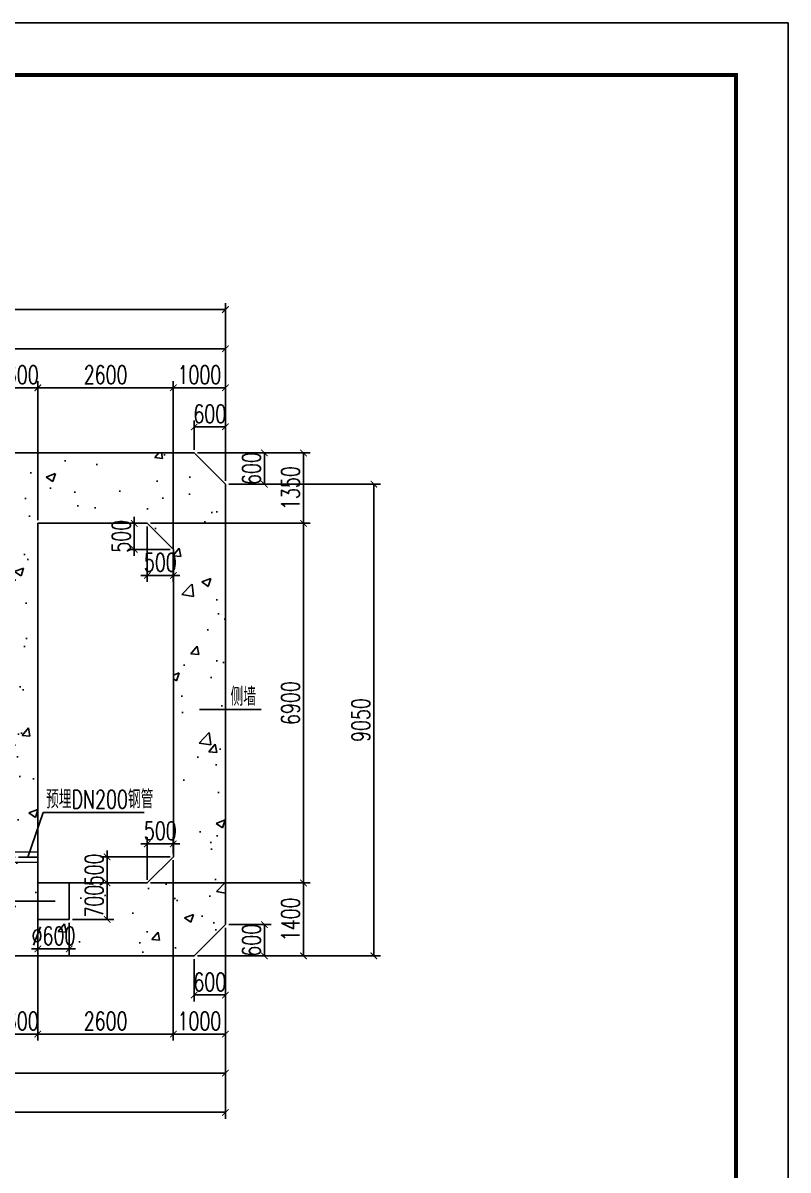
# Model space of a CAD drawing. Extents: x 266020 to 523514, y 704210 to 746210.
# Drawn here: x 508827 to 523514, y 724201 to 746210 of the extents above; entities that cross this region are included whole.
import ezdxf

# ---------------------------------------------------------------- set-up
doc = ezdxf.new("R2010")
doc.units = 0
doc.header["$LTSCALE"] = 50
doc.header["$MEASUREMENT"] = 0
doc.linetypes.add('CENTER2', pattern=[1.125, 0.75, -0.125, 0.125, -0.125])
doc.layers.get('0').update_dxf_attribs({"linetype": 'CONTINUOUS'})
doc.layers.get('Defpoints').update_dxf_attribs({"linetype": 'CONTINUOUS'})
for name, color, linetype in [('01 标  注', 1, 'CONTINUOUS'), ('02 结  构', 5, 'CONTINUOUS'), ('3', 3, 'CONTINUOUS'), ('4', 4, 'CONTINUOUS'), ('填充', 8, 'CONTINUOUS')]:
    doc.layers.add(name, color=color, linetype=linetype)
doc.styles.get("Standard").update_dxf_attribs({"font": 'txt1.shx', "width": 0.7, "bigfont": 'hztxt.shx'})
doc.dimstyles.new('1：100', dxfattribs={"dimscale": 100, "dimtxt": 3.5, "dimasz": 1.25, "dimexe": 1.25, "dimexo": 0.625, "dimgap": 0.75, "dimtad": 1, "dimdsep": 46, "dimtxsty": 'Standard', "dimblk": 'ARCHTICK', "dimcen": 2.5, "dimclrt": 256, "dimadec": 0, "dimazin": 0, "dimtfac": 1, "dimtix": 1, "dimtmove": 0, "dimatfit": 3, "dimfxl": 0, "dimarcsym": 0})

# ---------------------------------------------------------------- blocks, each defined once
blk = doc.blocks.new('_ArchTick')
at = {"color": 0, "linetype": 'ByBlock', "const_width": 0.15}
blk.add_lwpolyline([(-0.5, -0.5), (0.5, 0.5)], dxfattribs=at)
blk = doc.blocks.new('*D475')
at = {"layer": '01 标  注', "color": 0, "lineweight": -2}
for p, q in [((476114, 728847), (476114, 725185)), ((512714, 728401), (512714, 725185)), ((476114, 725310), (512714, 725310))]:
    blk.add_line(p, q, dxfattribs=at)
at = {"layer": 'Defpoints', "color": 0}
for p in [(476114, 728910), (512714, 728463), (512714, 725310)]:
    blk.add_point(p, dxfattribs=at)
at = {"layer": '01 标  注', "color": 0, "lineweight": -2, "xscale": 125, "yscale": 125, "zscale": 125, "rotation": 180}
blk.add_blockref('_ArchTick', (476114, 725310), dxfattribs=at)
at = {"layer": '01 标  注', "color": 0, "lineweight": -2, "xscale": 125, "yscale": 125, "zscale": 125}
blk.add_blockref('_ArchTick', (512714, 725310), dxfattribs=at)
at = {"layer": '01 标  注', "insert": (494414, 725560), "char_height": 350, "attachment_point": 5}
blk.add_mtext('36600', dxfattribs=at)
blk = doc.blocks.new('*D476')
at = {"layer": '01 标  注', "color": 0, "lineweight": -2}
for p, q in [((512114, 738022), (512114, 738585)), ((512114, 738460), (512714, 738460)), ((512714, 737422), (512714, 738585))]:
    blk.add_line(p, q, dxfattribs=at)
at = {"layer": 'Defpoints', "color": 0}
for p in [(512714, 738460), (512114, 737960), (512714, 737360)]:
    blk.add_point(p, dxfattribs=at)
at = {"layer": '01 标  注', "color": 0, "lineweight": -2, "xscale": 125, "yscale": 125, "zscale": 125, "rotation": 180}
blk.add_blockref('_ArchTick', (512114, 738460), dxfattribs=at)
at = {"layer": '01 标  注', "color": 0, "lineweight": -2, "xscale": 125, "yscale": 125, "zscale": 125}
blk.add_blockref('_ArchTick', (512714, 738460), dxfattribs=at)
at = {"layer": '01 标  注', "insert": (512414, 738710), "char_height": 350, "attachment_point": 5}
blk.add_mtext('600', dxfattribs=at)
blk = doc.blocks.new('*D477')
at = {"layer": '01 标  注', "color": 0, "lineweight": -2}
for p, q in [((512177, 737960), (513589, 737960)), ((513464, 737360), (513464, 737960)), ((512777, 737360), (513589, 737360))]:
    blk.add_line(p, q, dxfattribs=at)
at = {"layer": 'Defpoints', "color": 0}
for p in [(512114, 737960), (513464, 737960), (512714, 737360)]:
    blk.add_point(p, dxfattribs=at)
at = {"layer": '01 标  注', "color": 0, "lineweight": -2, "xscale": 125, "yscale": 125, "zscale": 125}
for p, rotation in [((513464, 737960), 90), ((513464, 737360), 270)]:
    blk.add_blockref('_ArchTick', p, dxfattribs=dict(at, rotation=rotation))
at = {"layer": '01 标  注', "insert": (513214, 737660), "char_height": 350, "attachment_point": 5, "rotation": 90}
blk.add_mtext('600', dxfattribs=at)
blk = doc.blocks.new('*D530')
at = {"layer": '01 标  注', "color": 0, "lineweight": -2}
for p, q in [((511214, 736547), (511214, 735485)), ((511714, 736047), (511714, 735485)), ((511214, 735610), (511089, 735610)), ((511214, 735610), (511714, 735610)), ((511714, 735610), (511839, 735610))]:
    blk.add_line(p, q, dxfattribs=at)
at = {"layer": 'Defpoints', "color": 0}
for p in [(511214, 736610), (511714, 736110), (511714, 735610)]:
    blk.add_point(p, dxfattribs=at)
at = {"layer": '01 标  注', "color": 0, "lineweight": -2, "xscale": 125, "yscale": 125, "zscale": 125}
blk.add_blockref('_ArchTick', (511214, 735610), dxfattribs=at)
at = {"layer": '01 标  注', "color": 0, "lineweight": -2, "xscale": 125, "yscale": 125, "zscale": 125, "rotation": 180}
blk.add_blockref('_ArchTick', (511714, 735610), dxfattribs=at)
at = {"layer": '01 标  注', "insert": (511464, 735860), "char_height": 350, "attachment_point": 5}
blk.add_mtext('500', dxfattribs=at)
blk = doc.blocks.new('*D531')
at = {"layer": '01 标  注', "color": 0, "lineweight": -2}
for p, q in [((510964, 736610), (510964, 736735)), ((511152, 736610), (510839, 736610)), ((510964, 736110), (510964, 736610)), ((511652, 736110), (510839, 736110)), ((510964, 736110), (510964, 735985))]:
    blk.add_line(p, q, dxfattribs=at)
at = {"layer": 'Defpoints', "color": 0}
for p in [(510964, 736610), (511214, 736610), (511714, 736110)]:
    blk.add_point(p, dxfattribs=at)
at = {"layer": '01 标  注', "color": 0, "lineweight": -2, "xscale": 125, "yscale": 125, "zscale": 125}
for p, rotation in [((510964, 736610), 270), ((510964, 736110), 90)]:
    blk.add_blockref('_ArchTick', p, dxfattribs=dict(at, rotation=rotation))
at = {"layer": '01 标  注', "insert": (510714, 736360), "char_height": 350, "attachment_point": 5, "rotation": 90}
blk.add_mtext('500', dxfattribs=at)
blk = doc.blocks.new('*D480')
at = {"layer": '01 标  注', "color": 0, "lineweight": -2}
for p, q in [((511214, 730460), (511089, 730460)), ((511214, 729772), (511214, 730585)), ((511214, 730460), (511714, 730460)), ((511714, 730272), (511714, 730585)), ((511714, 730460), (511839, 730460))]:
    blk.add_line(p, q, dxfattribs=at)
at = {"layer": 'Defpoints', "color": 0}
for p in [(511714, 730460), (511714, 730210), (511214, 729710)]:
    blk.add_point(p, dxfattribs=at)
at = {"layer": '01 标  注', "color": 0, "lineweight": -2, "xscale": 125, "yscale": 125, "zscale": 125}
blk.add_blockref('_ArchTick', (511214, 730460), dxfattribs=at)
at = {"layer": '01 标  注', "color": 0, "lineweight": -2, "xscale": 125, "yscale": 125, "zscale": 125, "rotation": 180}
blk.add_blockref('_ArchTick', (511714, 730460), dxfattribs=at)
at = {"layer": '01 标  注', "insert": (511464, 730710), "char_height": 350, "attachment_point": 5}
blk.add_mtext('500', dxfattribs=at)
blk = doc.blocks.new('*D481')
at = {"layer": '01 标  注', "color": 0, "lineweight": -2}
for p, q in [((510444, 730210), (510444, 730335)), ((511652, 730210), (510319, 730210)), ((510444, 730210), (510444, 729710)), ((511152, 729710), (510319, 729710)), ((510444, 729710), (510444, 729585))]:
    blk.add_line(p, q, dxfattribs=at)
at = {"layer": 'Defpoints', "color": 0}
for p in [(511714, 730210), (510444, 729710), (511214, 729710)]:
    blk.add_point(p, dxfattribs=at)
at = {"layer": '01 标  注', "color": 0, "lineweight": -2, "xscale": 125, "yscale": 125, "zscale": 125}
for p, rotation in [((510444, 730210), 270), ((510444, 729710), 90)]:
    blk.add_blockref('_ArchTick', p, dxfattribs=dict(at, rotation=rotation))
at = {"layer": '01 标  注', "insert": (510194, 729960), "char_height": 350, "attachment_point": 5, "rotation": 90}
blk.add_mtext('500', dxfattribs=at)
blk = doc.blocks.new('*D482')
at = {"layer": '01 标  注', "color": 0, "lineweight": -2}
for p, q in [((511714, 730147), (511714, 726685)), ((512714, 728847), (512714, 726685)), ((512714, 726810), (511714, 726810))]:
    blk.add_line(p, q, dxfattribs=at)
at = {"layer": 'Defpoints', "color": 0}
for p in [(511714, 730210), (512714, 728910), (511714, 726810)]:
    blk.add_point(p, dxfattribs=at)
at = {"layer": '01 标  注', "color": 0, "lineweight": -2, "xscale": 125, "yscale": 125, "zscale": 125, "rotation": 180}
blk.add_blockref('_ArchTick', (511714, 726810), dxfattribs=at)
at = {"layer": '01 标  注', "color": 0, "lineweight": -2, "xscale": 125, "yscale": 125, "zscale": 125}
blk.add_blockref('_ArchTick', (512714, 726810), dxfattribs=at)
at = {"layer": '01 标  注', "insert": (512214, 727060), "char_height": 350, "attachment_point": 5}
blk.add_mtext('1000', dxfattribs=at)
blk = doc.blocks.new('*D532')
at = {"layer": '01 标  注', "color": 0, "lineweight": -2}
for p, q in [((509114, 730044), (509114, 726685)), ((511714, 730147), (511714, 726685)), ((511714, 726810), (509114, 726810))]:
    blk.add_line(p, q, dxfattribs=at)
at = {"layer": 'Defpoints', "color": 0}
for p in [(509114, 730107), (511714, 730210), (509114, 726810)]:
    blk.add_point(p, dxfattribs=at)
at = {"layer": '01 标  注', "color": 0, "lineweight": -2, "xscale": 125, "yscale": 125, "zscale": 125, "rotation": 180}
blk.add_blockref('_ArchTick', (509114, 726810), dxfattribs=at)
at = {"layer": '01 标  注', "color": 0, "lineweight": -2, "xscale": 125, "yscale": 125, "zscale": 125}
blk.add_blockref('_ArchTick', (511714, 726810), dxfattribs=at)
at = {"layer": '01 标  注', "insert": (510414, 727060), "char_height": 350, "attachment_point": 5}
blk.add_mtext('2600', dxfattribs=at)
blk = doc.blocks.new('*D485')
at = {"layer": '01 标  注', "color": 0, "lineweight": -2}
for p, q in [((512714, 728847), (512714, 725935)), ((494414, 728247), (494414, 725935)), ((512714, 726060), (494414, 726060))]:
    blk.add_line(p, q, dxfattribs=at)
at = {"layer": 'Defpoints', "color": 0}
for p in [(512714, 728910), (494414, 728310), (494414, 726060)]:
    blk.add_point(p, dxfattribs=at)
at = {"layer": '01 标  注', "color": 0, "lineweight": -2, "xscale": 125, "yscale": 125, "zscale": 125, "rotation": 180}
blk.add_blockref('_ArchTick', (494414, 726060), dxfattribs=at)
at = {"layer": '01 标  注', "color": 0, "lineweight": -2, "xscale": 125, "yscale": 125, "zscale": 125}
blk.add_blockref('_ArchTick', (512714, 726060), dxfattribs=at)
at = {"layer": '01 标  注', "insert": (503564, 726310), "char_height": 350, "attachment_point": 5}
blk.add_mtext('18300', dxfattribs=at)
blk = doc.blocks.new('*D533')
at = {"layer": '01 标  注', "color": 0, "lineweight": -2}
for p, q in [((512777, 737360), (515689, 737360)), ((515564, 737360), (515564, 728310)), ((512177, 728310), (515689, 728310))]:
    blk.add_line(p, q, dxfattribs=at)
at = {"layer": 'Defpoints', "color": 0}
for p in [(512714, 737360), (512114, 728310), (515564, 728310)]:
    blk.add_point(p, dxfattribs=at)
at = {"layer": '01 标  注', "color": 0, "lineweight": -2, "xscale": 125, "yscale": 125, "zscale": 125}
for p, rotation in [((515564, 737360), 90), ((515564, 728310), 270)]:
    blk.add_blockref('_ArchTick', p, dxfattribs=dict(at, rotation=rotation))
at = {"layer": '01 标  注', "insert": (515314, 732835), "char_height": 350, "attachment_point": 5, "rotation": 90}
blk.add_mtext('9050', dxfattribs=at)
blk = doc.blocks.new('*D497')
at = {"layer": '01 标  注', "color": 0, "lineweight": -2}
for p, q in [((476114, 737422), (476114, 740835)), ((512714, 737869), (512714, 740835)), ((476114, 740710), (512714, 740710))]:
    blk.add_line(p, q, dxfattribs=at)
at = {"layer": 'Defpoints', "color": 0}
for p in [(512714, 740710), (512714, 737806), (476114, 737360)]:
    blk.add_point(p, dxfattribs=at)
at = {"layer": '01 标  注', "color": 0, "lineweight": -2, "xscale": 125, "yscale": 125, "zscale": 125, "rotation": 180}
blk.add_blockref('_ArchTick', (476114, 740710), dxfattribs=at)
at = {"layer": '01 标  注', "color": 0, "lineweight": -2, "xscale": 125, "yscale": 125, "zscale": 125}
blk.add_blockref('_ArchTick', (512714, 740710), dxfattribs=at)
at = {"layer": '01 标  注', "insert": (494414, 740960), "char_height": 350, "attachment_point": 5}
blk.add_mtext('36600', dxfattribs=at)
blk = doc.blocks.new('*D498')
at = {"layer": '01 标  注', "color": 0, "lineweight": -2}
for p, q in [((511714, 736122), (511714, 739335)), ((512714, 737422), (512714, 739335)), ((512714, 739210), (511714, 739210))]:
    blk.add_line(p, q, dxfattribs=at)
at = {"layer": 'Defpoints', "color": 0}
for p in [(511714, 739210), (512714, 737360), (511714, 736060)]:
    blk.add_point(p, dxfattribs=at)
at = {"layer": '01 标  注', "color": 0, "lineweight": -2, "xscale": 125, "yscale": 125, "zscale": 125, "rotation": 180}
blk.add_blockref('_ArchTick', (511714, 739210), dxfattribs=at)
at = {"layer": '01 标  注', "color": 0, "lineweight": -2, "xscale": 125, "yscale": 125, "zscale": 125}
blk.add_blockref('_ArchTick', (512714, 739210), dxfattribs=at)
at = {"layer": '01 标  注', "insert": (512214, 739460), "char_height": 350, "attachment_point": 5}
blk.add_mtext('1000', dxfattribs=at)
blk = doc.blocks.new('*D499')
at = {"layer": '01 标  注', "color": 0, "lineweight": -2}
for p, q in [((509114, 736672), (509114, 739335)), ((511714, 736122), (511714, 739335)), ((511714, 739210), (509114, 739210))]:
    blk.add_line(p, q, dxfattribs=at)
at = {"layer": 'Defpoints', "color": 0}
for p in [(509114, 739210), (509114, 736610), (511714, 736060)]:
    blk.add_point(p, dxfattribs=at)
at = {"layer": '01 标  注', "color": 0, "lineweight": -2, "xscale": 125, "yscale": 125, "zscale": 125, "rotation": 180}
blk.add_blockref('_ArchTick', (509114, 739210), dxfattribs=at)
at = {"layer": '01 标  注', "color": 0, "lineweight": -2, "xscale": 125, "yscale": 125, "zscale": 125}
blk.add_blockref('_ArchTick', (511714, 739210), dxfattribs=at)
at = {"layer": '01 标  注', "insert": (510414, 739460), "char_height": 350, "attachment_point": 5}
blk.add_mtext('2600', dxfattribs=at)
blk = doc.blocks.new('*D500')
at = {"layer": '01 标  注', "color": 0, "lineweight": -2}
for p, q in [((508514, 736172), (508514, 739335)), ((509114, 736672), (509114, 739335)), ((509114, 739210), (508514, 739210))]:
    blk.add_line(p, q, dxfattribs=at)
at = {"layer": 'Defpoints', "color": 0}
for p in [(508514, 739210), (509114, 736610), (508514, 736110)]:
    blk.add_point(p, dxfattribs=at)
at = {"layer": '01 标  注', "color": 0, "lineweight": -2, "xscale": 125, "yscale": 125, "zscale": 125, "rotation": 180}
blk.add_blockref('_ArchTick', (508514, 739210), dxfattribs=at)
at = {"layer": '01 标  注', "color": 0, "lineweight": -2, "xscale": 125, "yscale": 125, "zscale": 125}
blk.add_blockref('_ArchTick', (509114, 739210), dxfattribs=at)
at = {"layer": '01 标  注', "insert": (508814, 739460), "char_height": 350, "attachment_point": 5}
blk.add_mtext('600', dxfattribs=at)
blk = doc.blocks.new('*D503')
at = {"layer": '01 标  注', "color": 0, "lineweight": -2}
for p, q in [((494414, 738022), (494414, 740085)), ((512714, 739960), (494414, 739960)), ((512714, 737422), (512714, 740085))]:
    blk.add_line(p, q, dxfattribs=at)
at = {"layer": 'Defpoints', "color": 0}
for p in [(494414, 739960), (494414, 737960), (512714, 737360)]:
    blk.add_point(p, dxfattribs=at)
at = {"layer": '01 标  注', "color": 0, "lineweight": -2, "xscale": 125, "yscale": 125, "zscale": 125, "rotation": 180}
blk.add_blockref('_ArchTick', (494414, 739960), dxfattribs=at)
at = {"layer": '01 标  注', "color": 0, "lineweight": -2, "xscale": 125, "yscale": 125, "zscale": 125}
blk.add_blockref('_ArchTick', (512714, 739960), dxfattribs=at)
at = {"layer": '01 标  注', "insert": (503564, 740210), "char_height": 350, "attachment_point": 5}
blk.add_mtext('18300', dxfattribs=at)
blk = doc.blocks.new('*D508')
at = {"layer": '01 标  注', "color": 0, "lineweight": -2}
for p, q in [((512777, 728910), (513589, 728910)), ((513464, 728910), (513464, 728310)), ((512177, 728310), (513589, 728310))]:
    blk.add_line(p, q, dxfattribs=at)
at = {"layer": 'Defpoints', "color": 0}
for p in [(512714, 728910), (512114, 728310), (513464, 728310)]:
    blk.add_point(p, dxfattribs=at)
at = {"layer": '01 标  注', "color": 0, "lineweight": -2, "xscale": 125, "yscale": 125, "zscale": 125}
for p, rotation in [((513464, 728910), 90), ((513464, 728310), 270)]:
    blk.add_blockref('_ArchTick', p, dxfattribs=dict(at, rotation=rotation))
at = {"layer": '01 标  注', "insert": (513214, 728610), "char_height": 350, "attachment_point": 5, "rotation": 90}
blk.add_mtext('600', dxfattribs=at)
blk = doc.blocks.new('*D509')
at = {"layer": '01 标  注', "color": 0, "lineweight": -2}
for p, q in [((512714, 728847), (512714, 727435)), ((512114, 728247), (512114, 727435)), ((512114, 727560), (512714, 727560))]:
    blk.add_line(p, q, dxfattribs=at)
at = {"layer": 'Defpoints', "color": 0}
for p in [(512714, 728910), (512114, 728310), (512714, 727560)]:
    blk.add_point(p, dxfattribs=at)
at = {"layer": '01 标  注', "color": 0, "lineweight": -2, "xscale": 125, "yscale": 125, "zscale": 125, "rotation": 180}
blk.add_blockref('_ArchTick', (512114, 727560), dxfattribs=at)
at = {"layer": '01 标  注', "color": 0, "lineweight": -2, "xscale": 125, "yscale": 125, "zscale": 125}
blk.add_blockref('_ArchTick', (512714, 727560), dxfattribs=at)
at = {"layer": '01 标  注', "insert": (512414, 727810), "char_height": 350, "attachment_point": 5}
blk.add_mtext('600', dxfattribs=at)
blk = doc.blocks.new('*D515')
at = {"layer": '01 标  注', "color": 0, "lineweight": -2}
for p, q in [((512177, 737960), (514339, 737960)), ((514214, 736610), (514214, 737960)), ((511277, 736610), (514339, 736610))]:
    blk.add_line(p, q, dxfattribs=at)
at = {"layer": 'Defpoints', "color": 0}
for p in [(512114, 737960), (514214, 737960), (511214, 736610)]:
    blk.add_point(p, dxfattribs=at)
at = {"layer": '01 标  注', "color": 0, "lineweight": -2, "xscale": 125, "yscale": 125, "zscale": 125}
for p, rotation in [((514214, 737960), 90), ((514214, 736610), 270)]:
    blk.add_blockref('_ArchTick', p, dxfattribs=dict(at, rotation=rotation))
at = {"layer": '01 标  注', "insert": (513964, 737285), "char_height": 350, "attachment_point": 5, "rotation": 90}
blk.add_mtext('1350', dxfattribs=at)
blk = doc.blocks.new('*D516')
at = {"layer": '01 标  注', "color": 0, "lineweight": -2}
for p, q in [((511277, 729710), (514339, 729710)), ((514214, 729710), (514214, 728310)), ((512177, 728310), (514339, 728310))]:
    blk.add_line(p, q, dxfattribs=at)
at = {"layer": 'Defpoints', "color": 0}
for p in [(511214, 729710), (512114, 728310), (514214, 728310)]:
    blk.add_point(p, dxfattribs=at)
at = {"layer": '01 标  注', "color": 0, "lineweight": -2, "xscale": 125, "yscale": 125, "zscale": 125}
for p, rotation in [((514214, 729710), 90), ((514214, 728310), 270)]:
    blk.add_blockref('_ArchTick', p, dxfattribs=dict(at, rotation=rotation))
at = {"layer": '01 标  注', "insert": (513964, 729010), "char_height": 350, "attachment_point": 5, "rotation": 90}
blk.add_mtext('1400', dxfattribs=at)
blk = doc.blocks.new('*D517')
at = {"layer": '01 标  注', "color": 0, "lineweight": -2}
for p, q in [((511277, 736610), (514339, 736610)), ((514214, 736610), (514214, 729710)), ((511277, 729710), (514339, 729710))]:
    blk.add_line(p, q, dxfattribs=at)
at = {"layer": 'Defpoints', "color": 0}
for p in [(511214, 736610), (511214, 729710), (514214, 729710)]:
    blk.add_point(p, dxfattribs=at)
at = {"layer": '01 标  注', "color": 0, "lineweight": -2, "xscale": 125, "yscale": 125, "zscale": 125}
for p, rotation in [((514214, 736610), 90), ((514214, 729710), 270)]:
    blk.add_blockref('_ArchTick', p, dxfattribs=dict(at, rotation=rotation))
at = {"layer": '01 标  注', "insert": (513964, 733160), "char_height": 350, "attachment_point": 5, "rotation": 90}
blk.add_mtext('6900', dxfattribs=at)
blk = doc.blocks.new('*D461')
at = {"layer": '01 标  注', "color": 0, "lineweight": -2}
for p, q in [((508514, 729647), (508514, 726685)), ((509114, 729647), (509114, 726685)), ((509114, 726810), (508514, 726810))]:
    blk.add_line(p, q, dxfattribs=at)
at = {"layer": 'Defpoints', "color": 0}
for p in [(508514, 729710), (509114, 729710), (508514, 726810)]:
    blk.add_point(p, dxfattribs=at)
at = {"layer": '01 标  注', "color": 0, "lineweight": -2, "xscale": 125, "yscale": 125, "zscale": 125, "rotation": 180}
blk.add_blockref('_ArchTick', (508514, 726810), dxfattribs=at)
at = {"layer": '01 标  注', "color": 0, "lineweight": -2, "xscale": 125, "yscale": 125, "zscale": 125}
blk.add_blockref('_ArchTick', (509114, 726810), dxfattribs=at)
at = {"layer": '01 标  注', "insert": (508814, 727060), "char_height": 350, "attachment_point": 5}
blk.add_mtext('600', dxfattribs=at)
blk = doc.blocks.new('*D537')
at = {"layer": '01 标  注', "color": 0, "lineweight": -2}
for p, q in [((509777, 729710), (510569, 729710)), ((510444, 729710), (510444, 729010)), ((509777, 729010), (510569, 729010))]:
    blk.add_line(p, q, dxfattribs=at)
at = {"layer": 'Defpoints', "color": 0}
for p in [(509714, 729710), (509714, 729010), (510444, 729010)]:
    blk.add_point(p, dxfattribs=at)
at = {"layer": '01 标  注', "color": 0, "lineweight": -2, "xscale": 125, "yscale": 125, "zscale": 125}
for p, rotation in [((510444, 729710), 90), ((510444, 729010), 270)]:
    blk.add_blockref('_ArchTick', p, dxfattribs=dict(at, rotation=rotation))
at = {"layer": '01 标  注', "insert": (510194, 729360), "char_height": 350, "attachment_point": 5, "rotation": 90}
blk.add_mtext('700', dxfattribs=at)
blk = doc.blocks.new('*D539')
at = {"layer": '01 标  注', "color": 0, "lineweight": -2}
for p, q in [((509114, 728947), (509114, 728320)), ((509714, 728947), (509714, 728320)), ((509114, 728444), (508989, 728444)), ((509714, 728444), (509114, 728444)), ((509714, 728444), (509839, 728444))]:
    blk.add_line(p, q, dxfattribs=at)
at = {"layer": 'Defpoints', "color": 0}
for p in [(509114, 729010), (509714, 729010), (509114, 728444)]:
    blk.add_point(p, dxfattribs=at)
at = {"layer": '01 标  注', "color": 0, "lineweight": -2, "xscale": 125, "yscale": 125, "zscale": 125}
blk.add_blockref('_ArchTick', (509114, 728444), dxfattribs=at)
at = {"layer": '01 标  注', "color": 0, "lineweight": -2, "xscale": 125, "yscale": 125, "zscale": 125, "rotation": 180}
blk.add_blockref('_ArchTick', (509714, 728444), dxfattribs=at)
at = {"layer": '01 标  注', "insert": (509414, 728694), "char_height": 350, "attachment_point": 5}
blk.add_mtext('%%C600', dxfattribs=at)

msp = doc.modelspace()

# ---------------------------------------------------------------- hatches: boundary and pattern name
at = {"layer": '填充'}
h = msp.add_hatch(dxfattribs=at)
h.set_pattern_fill('AR-CONC', color=256, scale=250, style=0)
h.set_pattern_definition([(50, (0, 0), (1793.1505, -156.8803), [187.5, -2062.5]), (355, (0, 0), (-346.8783, 1880.4803), [150, -1650]), (100.4514, (149.4, -13), (1446.2735, 1723.599), [159.3505, -1752.8553]), (46.1842, (0, 500), (2668.1026, -413.7975), [281.25, -3093.75]), (96.6356, (222.3, 465.5), (2336.657, 2435.295), [239.026, -2629.2825]), (351.1842, (0, 500), (2336.655, 2435.2965), [225, -2475]), (21, (250, 375), (1492.2676, -1006.5472), [187.5, -2062.5]), (326, (250, 375), (608.2883, 1812.875), [150, -1650]), (71.4514, (374.4, 291.1), (2100.5566, 806.3262), [159.3505, -1752.8553]), (37.5, (0, 0), (30.39964, 832.23463), [0, -1630, 0, -1675, 0, -1656.25]), (7.5, (0, 0), (657.6738, 986.0293), [0, -955, 0, -1592.5, 0, -631.25]), (327.5, (-557.5, 0), (1334.5561, -56.3872), [0, -625, 0, -1950, 0, -2587.5]), (317.5, (-807.5, 0), (1457.9654, 250.2625), [0, -812.5, 0, -1295, 0, -1837.5])])
h.paths.add_polyline_path([(494414.335, 737959.674), (494414.335, 736609.674), (494914.335, 736609.674), (495414.335, 736109.674), (495414.335, 730174.674), (496014.335, 730174.674), (496014.335, 736109.674), (497514.335, 736609.674), (507014.335, 736609.674), (508514.335, 736109.674), (508514.335, 730300.679), (509114.335, 730306.679), (509114.335, 736609.674), (511214.335, 736609.674), (511714.335, 736109.674), (511714.335, 730209.674), (511214.335, 729709.674), (509714.335, 729709.674), (509714.335, 729009.674), (509114.335, 729009.674), (509114.335, 730106.669), (508514.335, 730100.669), (508514.335, 729709.674), (496014.335, 729709.674), (496014.335, 729974.674), (495414.335, 729974.674), (495414.335, 729009.674), (495164.335, 729009.674), (494414.335, 729009.674), (494414.335, 728309.674), (512114.335, 728309.674), (512714.335, 728909.674), (512714.335, 737359.674), (512114.335, 737959.674)])
h.paths.add_polyline_path([(491314.335, 736609.674), (492814.335, 736109.674), (492814.335, 730174.674), (493414.335, 730174.674), (493414.335, 736109.674), (493914.335, 736609.674), (494414.335, 736609.674), (494414.335, 737959.674), (476714.335, 737959.674), (476114.335, 737359.674), (476114.335, 728909.674), (476714.335, 728309.674), (492714.335, 728309.674), (493414.335, 729009.674), (493414.335, 729974.674), (492814.335, 729974.674), (492814.335, 729709.674), (480314.335, 729709.674), (480314.335, 730100.669), (479714.335, 730106.669), (479714.335, 729009.674), (479114.335, 729009.674), (479114.335, 729709.674), (477614.335, 729709.674), (477114.335, 730209.674), (477114.335, 736109.674), (477614.335, 736609.674), (479714.335, 736609.674), (479714.335, 730306.679), (480314.335, 730300.679), (480314.335, 736109.674), (481814.335, 736609.674)])
h.paths.add_polyline_path([(494414.335, 728309.674), (494414.335, 729009.674), (493414.335, 729009.674), (492714.335, 728309.674)], flags=17)

# ---------------------------------------------------------------- linework, layer by layer
at = {"layer": '01 标  注'}
for p, q in [((512214.335, 733034.674), (513399.086, 733034.674)), ((508917.93, 730202.715), (509212.684, 731064.005)), ((509212.684, 731064.005), (511152.5, 731064.005)), ((509114.335, 730106.669), (509114.335, 730306.679)), ((509714.335, 729709.674), (509114.335, 729709.674)), ((509448.171, 729359.674), (507206.671, 729359.674))]:
    msp.add_line(p, q, dxfattribs=at)
msp.add_lwpolyline([(523514.335, 704209.674), (523514.335, 746209.674), (463814.335, 746209.674), (463814.335, 704209.674)], close=True, dxfattribs=at)
at = {"layer": '02 结  构'}
for p, q in [((509114.335, 730306.679), (508514.335, 730300.679)), ((509114.335, 730106.669), (508514.314, 730100.669)), ((509714.335, 729709.674), (509714.335, 729009.674)), ((509114.335, 729009.674), (509714.335, 729009.674))]:
    msp.add_line(p, q, dxfattribs=at)
for points in [[(496614.335, 728209.674), (497614.335, 728309.674), (512114.335, 728309.674), (512714.335, 728909.674), (512714.335, 737359.674), (512114.335, 737959.674), (494414.335, 737959.674)], [(509714.335, 729709.674), (511214.335, 729709.674), (511714.335, 730209.674), (511714.335, 736109.674), (511214.335, 736609.674), (509114.335, 736609.674), (509114.335, 730306.679)], [(509114.335, 730106.669), (509114.335, 729009.674)]]:
    msp.add_lwpolyline(points, dxfattribs=at)
at = {"layer": '3', "linetype": 'CENTER2', "ltscale": 10}
msp.add_line((509114.335, 730206.674), (495414.335, 730069.674), dxfattribs=at)
at = {"layer": '4', "color": 7, "const_width": 80}
msp.add_lwpolyline([(522514.335, 705209.674), (522514.335, 745209.674), (466314.335, 745209.674), (466314.335, 705209.674)], close=True, dxfattribs=at)

# ---------------------------------------------------------------- texts
at = {"layer": '01 标  注', "char_height": 350, "attachment_point": 5}
for s, insert in [('侧墙', (513056.711, 733284.674)), ('预埋DN200钢管', (510301.327, 731314.005))]:
    msp.add_mtext(s, dxfattribs=dict(at, insert=insert))

# ---------------------------------------------------------------- dimensions: what is measured, and where the dimension line sits
at = {"layer": '01 标  注'}
for base, p1, p2, picture, middle in [((512714.335, 740709.674), (476114.335, 737359.674), (512714.335, 737806.092), '*D497', (494414.335, 740959.674)), ((512714.335, 738459.674), (512114.335, 737959.674), (512714.335, 737359.674), '*D476', (512414.335, 738709.674)), ((511714.335, 730459.674), (511214.335, 729709.674), (511714.335, 730209.674), '*D480', (511464.335, 730709.674)), ((508514.335, 726809.674), (509114.335, 729709.674), (508514.335, 729709.674), '*D461', (508814.335, 727059.674)), ((512714.335, 725309.674), (476114.335, 728909.674), (512714.335, 728463.256), '*D475', (494414.335, 725559.674)), ((512714.335, 727559.674), (512114.335, 728309.674), (512714.335, 728909.674), '*D509', (512414.335, 727809.674))]:
    dim = msp.add_linear_dim(base=base, p1=p1, p2=p2, dimstyle='1：100', dxfattribs=at)
    dim.commit()
    dim.dimension.update_dxf_attribs({"geometry": picture, "text_midpoint": middle})
for base, p1, p2, angle, picture, middle in [((494414.335, 739959.674), (512714.335, 737359.674), (494414.335, 737959.674), 180, '*D503', (503564.335, 740209.674)), ((508514.335, 739209.674), (509114.335, 736609.674), (508514.335, 736109.674), 180, '*D500', (508814.335, 739459.674)), ((509114.335, 739209.674), (511714.335, 736059.674), (509114.335, 736609.674), 180, '*D499', (510414.335, 739459.674)), ((511714.335, 739209.674), (512714.335, 737359.674), (511714.335, 736059.674), 180, '*D498', (512214.335, 739459.674)), ((514214.335, 737959.674), (511214.335, 736609.674), (512114.335, 737959.674), 90, '*D515', (513964.335, 737284.674)), ((513464.335, 737959.674), (512714.335, 737359.674), (512114.335, 737959.674), 90, '*D477', (513214.335, 737659.674)), ((515564.335, 728309.674), (512714.335, 737359.674), (512114.335, 728309.674), 90, '*D533', (515314.335, 732834.674)), ((510964.335, 736609.674), (511714.335, 736109.674), (511214.335, 736609.674), 90, '*D531', (510714.335, 736359.674)), ((514214.335, 729709.674), (511214.335, 736609.674), (511214.335, 729709.674), 90, '*D517', (513964.335, 733159.674)), ((511714.335, 735609.674), (511214.335, 736609.674), (511714.335, 736109.674), 180, '*D530', (511464.335, 735859.674)), ((510443.79, 729709.674), (511714.335, 730209.674), (511214.335, 729709.674), 270, '*D481', (510193.79, 729959.674)), ((509114.335, 726809.674), (511714.335, 730209.674), (509114.335, 730106.669), 180, '*D532', (510414.335, 727059.674)), ((511714.335, 726809.674), (512714.335, 728909.674), (511714.335, 730209.674), 180, '*D482', (512214.335, 727059.674)), ((510443.79, 729009.674), (509714.335, 729709.674), (509714.335, 729009.674), 90, '*D537', (510193.79, 729359.674)), ((514214.335, 728309.674), (511214.335, 729709.674), (512114.335, 728309.674), 90, '*D516', (513964.335, 729009.674)), ((513464.335, 728309.674), (512714.335, 728909.674), (512114.335, 728309.674), 270, '*D508', (513214.335, 728609.674)), ((494414.335, 726059.674), (512714.335, 728909.674), (494414.335, 728309.674), 180, '*D485', (503564.335, 726309.674))]:
    dim = msp.add_linear_dim(base=base, p1=p1, p2=p2, angle=angle, dimstyle='1：100', dxfattribs=at)
    dim.commit()
    dim.dimension.update_dxf_attribs({"geometry": picture, "text_midpoint": middle})
dim = msp.add_linear_dim(base=(509114.335, 728444.5), p1=(509714.335, 729009.674), p2=(509114.335, 729009.674), angle=180, text='%%C600', dimstyle='1：100', dxfattribs=at)
dim.commit()
dim.dimension.update_dxf_attribs({"geometry": '*D539', "text_midpoint": (509414.335, 728694.5)})

doc.saveas('drawing.dxf')
